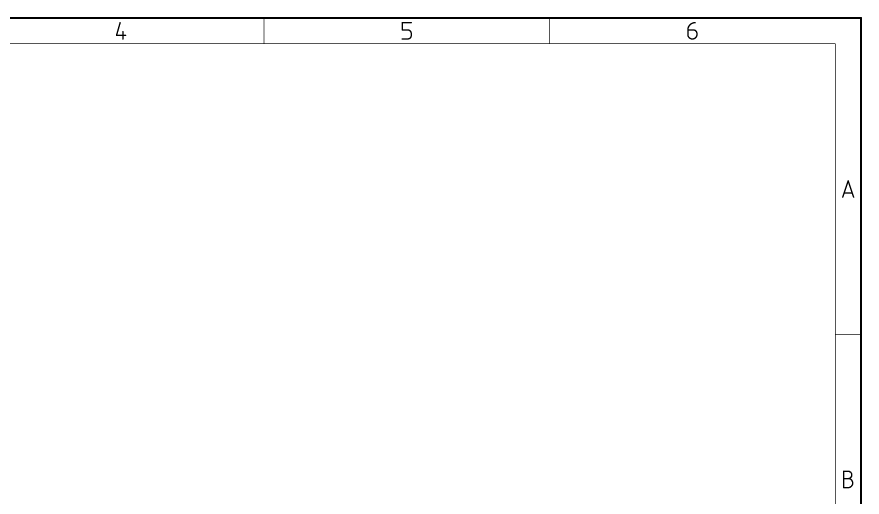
# Model space of a CAD drawing. Extents: x -56 to 205, y -3 to 177.
# Drawn here: x 80 to 204.6, y 105.8 to 176.7 of the extents above; entities that cross this region are included whole.
import ezdxf

# ---------------------------------------------------------------- set-up
doc = ezdxf.new("R2010")
doc.units = 0
doc.layers.add('94', color=14, linetype='CONTINUOUS')

msp = doc.modelspace()

# ---------------------------------------------------------------- linework, layer by layer
at = {"layer": '94'}
for points, const_width in [([(204.47, 176.53), (-55.88, 176.53)], 0.3), ([(95.2221, 175.8284), (94.6873, 173.9564)], 0.2032), ([(116.4167, 176.53), (116.4167, 172.72)], 0.1), ([(136.8089, 174.7587), (136.8089, 175.8284)], 0.2032), ([(136.8089, 175.8284), (138.1461, 175.8284)], 0.2032), ([(158.5383, 176.53), (158.5383, 172.72)], 0.1), ([(204.47, -2.54), (204.47, 176.53)], 0.3), ([(95.6233, 174.4913), (95.6233, 173.4216)], 0.2032), ([(137.6112, 174.7587), (136.8089, 174.7587)], 0.2032), ([(178.9306, 174.7587), (179.7329, 174.7587)], 0.2032), ([(178.9306, 174.0902), (178.9306, 174.7587)], 0.2032), ([(94.6873, 173.9564), (96.0244, 173.9564)], 0.2032), ([(136.8089, 173.4216), (137.6112, 173.4216)], 0.2032), ([(138.1461, 173.9564), (138.1461, 174.2239)], 0.2032), ([(180.2677, 174.2239), (180.2677, 174.0902)], 0.2032), ([(200.66, 172.72), (-52.07, 172.72)], 0.1), ([(200.66, 1.27), (200.66, 172.72)], 0.1), ([(201.7627, 150.0854), (202.565, 152.4922)], 0.2032), ([(202.565, 152.4922), (203.3673, 150.0854)], 0.2032), ([(203.1667, 150.687), (201.9633, 150.687)], 0.2032), ([(204.47, 129.8575), (200.66, 129.8575)], 0.1), ([(201.8964, 107.2229), (201.8964, 109.6297)], 0.2032), ([(201.8964, 109.6297), (202.565, 109.6297)], 0.2032), ([(201.8964, 108.56), (202.565, 108.56)], 0.2032), ([(202.565, 107.2229), (201.8964, 107.2229)], 0.2032)]:
    msp.add_lwpolyline(points, dxfattribs=dict(at, const_width=const_width))
for points, const_width in [([(95.271, 175.8144, 1), (95.1733, 175.8424)], 0.1016), ([(116.4417, 176.53, 1), (116.3917, 176.53)], 0.05), ([(136.8597, 175.8284, 1), (136.7581, 175.8284)], 0.1016), ([(136.8089, 175.8792, 1), (136.8089, 175.7776)], 0.1016), ([(138.1461, 175.7776, 1), (138.1461, 175.8792)], 0.1016), ([(158.5633, 176.53, 1), (158.5133, 176.53)], 0.05), ([(180.0003, 175.8284, 0.4142), (178.9306, 174.7587)], 0.2032), ([(180.0003, 175.7776, 1), (180.0003, 175.8792)], 0.1016), ([(204.545, 176.53, 1), (204.395, 176.53)], 0.15), ([(204.47, 176.455, 1), (204.47, 176.605)], 0.15), ([(95.6741, 174.4913, 1), (95.5725, 174.4913)], 0.1016), ([(136.8089, 174.8095, 1), (136.8089, 174.7079)], 0.1016), ([(136.7581, 174.7587, 1), (136.8597, 174.7587)], 0.1016), ([(138.1461, 174.2239, 0.4142), (137.6112, 174.7587)], 0.2032), ([(137.6112, 174.8095, 1), (137.6112, 174.7079)], 0.1016), ([(137.6112, 174.7079, 1), (137.6112, 174.8095)], 0.1016), ([(178.9306, 174.8095, 1), (178.9306, 174.7079)], 0.1016), ([(178.9814, 174.7587, 1), (178.8798, 174.7587)], 0.1016), ([(178.8798, 174.7587, 1), (178.9814, 174.7587)], 0.1016), ([(180.2677, 174.2239, 0.4142), (179.7329, 174.7587)], 0.2032), ([(179.7329, 174.8095, 1), (179.7329, 174.7079)], 0.1016), ([(179.7329, 174.7079, 1), (179.7329, 174.8095)], 0.1016), ([(94.6384, 173.9704, 1), (94.7361, 173.9425)], 0.1016), ([(94.6873, 174.0072, 1), (94.6873, 173.9056)], 0.1016), ([(95.5725, 173.4216, 1), (95.6741, 173.4216)], 0.1016), ([(96.0244, 173.9056, 1), (96.0244, 174.0072)], 0.1016), ([(136.8089, 173.4724, 1), (136.8089, 173.3708)], 0.1016), ([(137.6112, 173.4216, 0.4142), (138.1461, 173.9564)], 0.2032), ([(137.6112, 173.4724, 1), (137.6112, 173.3708)], 0.1016), ([(137.6112, 173.3708, 1), (137.6112, 173.4724)], 0.1016), ([(138.1969, 174.2239, 1), (138.0953, 174.2239)], 0.1016), ([(138.0953, 174.2239, 1), (138.1969, 174.2239)], 0.1016), ([(138.1969, 173.9564, 1), (138.0953, 173.9564)], 0.1016), ([(138.0953, 173.9564, 1), (138.1969, 173.9564)], 0.1016), ([(178.9306, 174.0902, 1), (180.2677, 174.0902)], 0.2032), ([(178.9814, 174.0902, 1), (178.8798, 174.0902)], 0.1016), ([(178.8798, 174.0902, 1), (178.9814, 174.0902)], 0.1016), ([(180.3185, 174.2239, 1), (180.2169, 174.2239)], 0.1016), ([(180.2169, 174.2239, 1), (180.3185, 174.2239)], 0.1016), ([(180.3185, 174.0902, 1), (180.2169, 174.0902)], 0.1016), ([(180.2169, 174.0902, 1), (180.3185, 174.0902)], 0.1016), ([(116.3917, 172.72, 1), (116.4417, 172.72)], 0.05), ([(158.5133, 172.72, 1), (158.5633, 172.72)], 0.05), ([(200.685, 172.72, 1), (200.635, 172.72)], 0.05), ([(200.66, 172.695, 1), (200.66, 172.745)], 0.05), ([(202.6132, 152.5082, 1), (202.5168, 152.4761)], 0.1016), ([(202.6132, 152.4761, 1), (202.5168, 152.5082)], 0.1016), ([(201.7145, 150.1014, 1), (201.8109, 150.0693)], 0.1016), ([(201.9633, 150.7379, 1), (201.9633, 150.6362)], 0.1016), ([(203.1667, 150.6362, 1), (203.1667, 150.7379)], 0.1016), ([(203.3191, 150.0693, 1), (203.4155, 150.1014)], 0.1016), ([(200.66, 129.8825, 1), (200.66, 129.8325)], 0.05), ([(204.47, 129.8325, 1), (204.47, 129.8825)], 0.05), ([(201.9472, 109.6297, 1), (201.8456, 109.6297)], 0.1016), ([(201.8964, 109.6805, 1), (201.8964, 109.5789)], 0.1016), ([(202.565, 108.56, 1), (202.565, 109.6297)], 0.2032), ([(202.565, 109.6805, 1), (202.565, 109.5789)], 0.1016), ([(202.565, 109.5789, 1), (202.565, 109.6805)], 0.1016), ([(201.8964, 108.6108, 1), (201.8964, 108.5092)], 0.1016), ([(202.565, 107.2228, 1), (202.565, 108.56)], 0.2032), ([(202.565, 108.6108, 1), (202.565, 108.5092)], 0.1016), ([(202.565, 108.6108, 1), (202.565, 108.5092)], 0.1016), ([(202.565, 108.5092, 1), (202.565, 108.6108)], 0.1016), ([(201.8964, 107.2737, 1), (201.8964, 107.1721)], 0.1016), ([(201.8456, 107.2229, 1), (201.9472, 107.2229)], 0.1016), ([(202.565, 107.2736, 1), (202.565, 107.172)], 0.1016), ([(202.565, 107.1721, 1), (202.565, 107.2737)], 0.1016)]:
    msp.add_lwpolyline(points, format="xyb", dxfattribs=dict(at, const_width=const_width))

doc.saveas('drawing.dxf')
